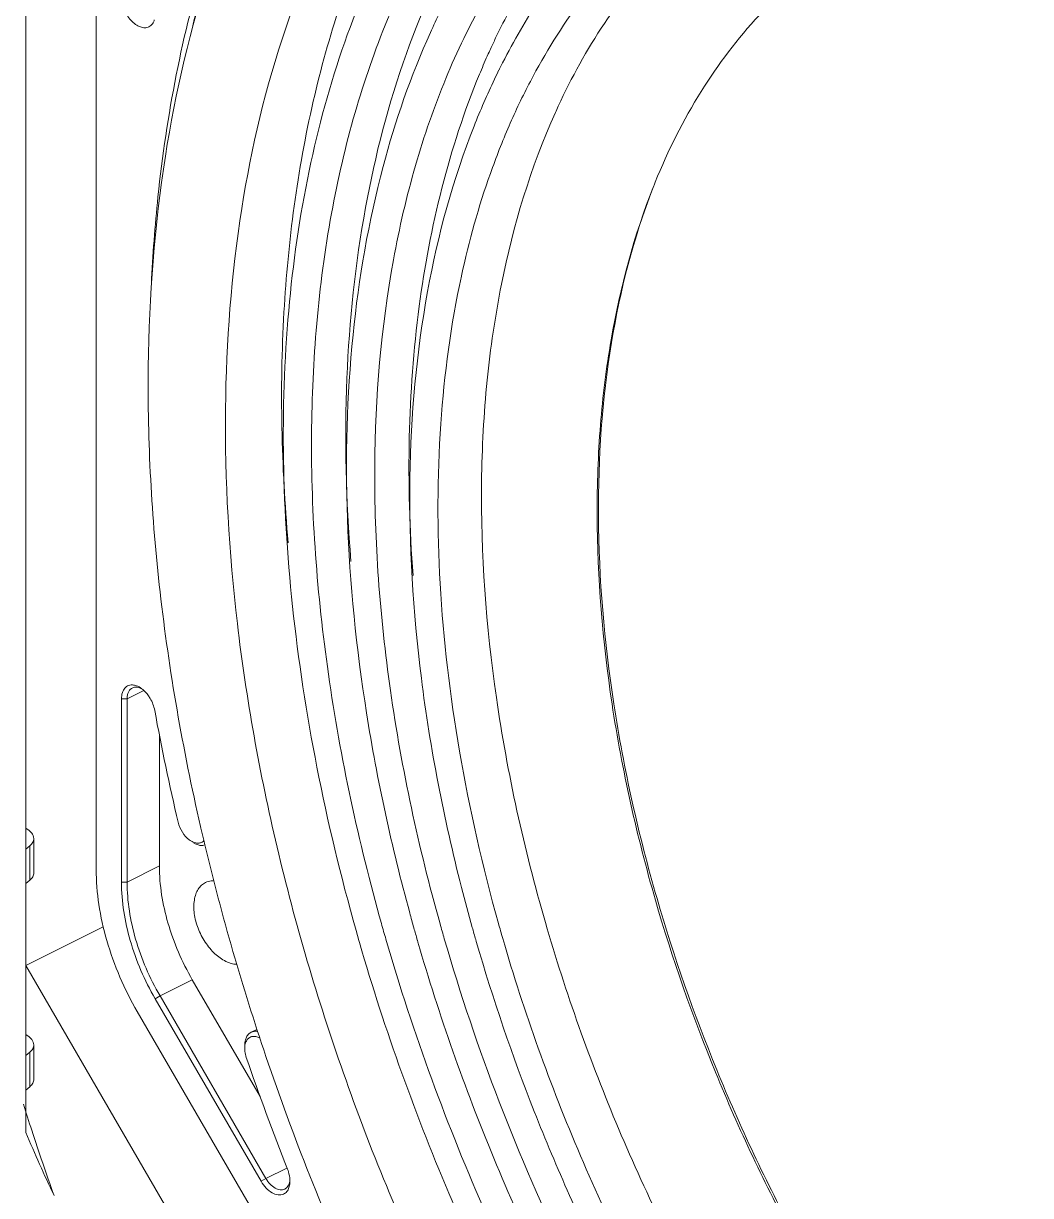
# Model space of a CAD drawing. Header units: millimetres. Extents: x 0 to 2524, y 0 to 1785.
# Drawn here: x 2078 to 2118.55, y 701.08 to 748.3 of the extents above; entities that cross this region are included whole.
import ezdxf

# ---------------------------------------------------------------- set-up
doc = ezdxf.new("R2010")
doc.units = ezdxf.units.MM
doc.header["$LTSCALE"] = 0.1
doc.layers.get('0').update_dxf_attribs({"lineweight": 13})

msp = doc.modelspace()

# ---------------------------------------------------------------- linework, layer by layer
for p, q in [((2080.926, 757.265), (2080.926, 714.218)), ((2078.097, 703.62), (2078.097, 750.327)), ((2097.222, 746.581), (2097.206, 746.549)), ((2097.238, 746.613), (2097.222, 746.581)), ((2096.397, 746.346), (2096.36, 746.256)), ((2097.206, 746.549), (2097.198, 746.534)), ((2095.635, 738.136), (2095.631, 738.119)), ((2081.944, 721.097), (2082.17, 721.097)), ((2081.944, 713.709), (2081.944, 721.097)), ((2082.17, 721.097), (2082.843, 721.434)), ((2082.17, 713.709), (2082.17, 721.097)), ((2083.471, 719.646), (2083.471, 714.36)), ((2085.127, 715.957), (2085.142, 715.889)), ((2078.413, 715.469), (2078.413, 714.083)), ((2078.097, 715.034), (2078.252, 715.169)), ((2078.252, 715.169), (2078.252, 713.783)), ((2082.17, 713.709), (2083.471, 714.36)), ((2078.097, 713.649), (2078.252, 713.783)), ((2081.944, 713.709), (2082.17, 713.709)), ((2085.661, 713.767), (2085.643, 713.767)), ((2078.097, 710.353), (2081.21, 711.909)), ((2091.506, 711.358), (2091.528, 711.28)), ((2093.858, 711.376), (2093.88, 711.297)), ((2096.209, 711.394), (2096.232, 711.315)), ((2078.097, 710.353), (2106.761, 660.915)), ((2083.496, 709.127), (2084.797, 709.778)), ((2084.797, 709.778), (2087.523, 705.076)), ((2083.302, 709.013), (2083.496, 709.127)), ((2087.568, 701.656), (2083.302, 709.013)), ((2087.761, 701.77), (2083.496, 709.127)), ((2082.582, 708.491), (2107.435, 665.626)), ((2087.166, 707.661), (2087.4, 707.778)), ((2078.413, 707.155), (2078.413, 705.769)), ((2078.097, 706.721), (2078.252, 706.855)), ((2078.252, 706.855), (2078.252, 705.469)), ((2078.097, 705.335), (2078.252, 705.469)), ((2087.761, 701.77), (2088.604, 702.192)), ((2087.568, 701.656), (2087.761, 701.77))]:
    msp.add_line(p, q)
for centre, radius, start, end in [((2129.94, 737.338), 46.418, 162.8808, 166.6034), ((2123.316, 735.151), 29.153, 154.3436, 155.3073), ((2124.263, 734.722), 30.193, 155.8348, 157.3565), ((2123.734, 734.959), 29.614, 155.3062, 155.8332), ((2121.932, 734.135), 27.667, 152.9554, 153.192), ((2122.415, 733.894), 28.208, 153.6158, 154.4643), ((2122.14, 734.03), 27.9, 153.3751, 153.6147), ((2123.537, 733.365), 29.448, 154.477, 158.475), ((2124.414, 733.462), 27.413, 155.1848, 155.7754), ((2128.005, 731.936), 26.515, 157.9024, 158.2637), ((2082.178, 720.731), 0.967, 53.096, 57.0579), ((2082.119, 720.653), 1.065, 49.7007, 53.1048), ((2174.702, 737.5), 92.964, 190.45568, 193.29627), ((2174.043, 736.361), 91.227, 192.96801, 193.24558), ((2174.395, 736.443), 91.589, 193.2455, 193.40226), ((2177.824, 737.293), 95.121, 193.42138, 198.77137), ((2166.944, 731.782), 73.614, 194.38115, 195.68067), ((2170.293, 733.406), 79.547, 195.25711, 195.70965), ((2172.946, 734.654), 83.649, 195.68524, 196.13462), ((2170.675, 733.514), 79.944, 195.70956, 196.07639), ((2170.095, 733.166), 78.232, 195.67304, 196.13463), ((2167.809, 732.021), 74.512, 195.67802, 196.07159), ((2167.232, 731.675), 72.804, 195.63866, 196.13467), ((2087.827, 707.007), 0.921, 180.014, 182.5496), ((2186.624, 740.797), 105.343, 198.91649, 201.52772), ((2173.977, 734.843), 100.584, 197.40144, 198.02986), ((2134.893, 727.424), 61.583, 202.73967, 205.32457), ((2175.152, 735.23), 101.82, 198.03224, 199.59516), ((2087.672, 701.664), 1.055, 0.0156, 2.692)]:
    msp.add_arc(centre, radius, start, end)
for points, knots in [([(2170.591, 707.542), (2169.59, 711.666), (2166.993, 719.865), (2161.585, 731.578), (2154.81, 742.466), (2146.943, 752.082), (2139.596, 758.845), (2133.441, 763.236), (2128.853, 765.925), (2124.253, 768.045), (2119.686, 769.573), (2115.2, 770.491), (2112.228, 770.693), (2110.781, 770.682)], [0, 0, 0, 0, 0.137607, 0.277944, 0.417372, 0.552334, 0.679695, 0.739807, 0.797234, 0.851884, 0.903775, 0.953051, 1, 1, 1, 1]), ([(2113.761, 763.743), (2112.606, 763.728), (2110.328, 763.542), (2107.023, 762.762), (2103.925, 761.492), (2101.066, 759.745), (2098.478, 757.539), (2096.185, 754.898), (2094.208, 751.852), (2092.563, 748.431), (2091.264, 744.666), (2089.979, 739.111), (2089.351, 731.497), (2090.079, 721.862), (2091.487, 715.337), (2092.413, 712.04)], [0, 0, 0, 0, 0.053504, 0.105511, 0.156753, 0.208022, 0.260107, 0.313733, 0.36951, 0.427905, 0.489232, 0.55366, 0.691729, 0.841285, 1, 1, 1, 1]), ([(2165.083, 712.354), (2164.061, 715.802), (2161.565, 722.61), (2156.651, 732.272), (2150.702, 741.165), (2143.939, 748.954), (2136.616, 755.35), (2130.114, 759.418), (2124.887, 761.706), (2121.103, 762.903), (2117.4, 763.611), (2114.952, 763.758), (2113.761, 763.743)], [0, 0, 0, 0, 0.140151, 0.281801, 0.421555, 0.556143, 0.682726, 0.799208, 0.853373, 0.904778, 0.953561, 1, 1, 1, 1]), ([(2114.745, 760.375), (2113.665, 760.362), (2111.534, 760.188), (2108.444, 759.459), (2105.546, 758.272), (2102.873, 756.638), (2100.452, 754.575), (2098.307, 752.107), (2096.458, 749.259), (2094.919, 746.06), (2093.704, 742.54), (2092.501, 737.346), (2091.912, 730.226), (2092.591, 721.217), (2093.906, 715.116), (2094.772, 712.032)], [0, 0, 0, 0, 0.053508, 0.10552, 0.156765, 0.208037, 0.260124, 0.313751, 0.369528, 0.427922, 0.489246, 0.553673, 0.691735, 0.841287, 1, 1, 1, 1]), ([(2162.538, 712.977), (2161.561, 716.17), (2159.195, 722.467), (2154.579, 731.394), (2149.021, 739.598), (2142.725, 746.774), (2135.925, 752.66), (2129.897, 756.4), (2125.054, 758.503), (2121.55, 759.603), (2118.121, 760.254), (2115.855, 760.389), (2114.752, 760.375)], [0, 0, 0, 0, 0.140524, 0.282321, 0.422059, 0.556531, 0.682962, 0.799313, 0.85343, 0.904802, 0.953569, 1, 1, 1, 1]), ([(2144.01, 655.815), (2141.812, 655.799), (2137.215, 656.33), (2130.365, 658.586), (2123.478, 662.245), (2116.729, 667.204), (2110.288, 673.33), (2104.321, 680.461), (2098.985, 688.409), (2094.422, 696.963), (2090.751, 705.895), (2088.072, 714.969), (2086.454, 723.945), (2085.943, 732.588), (2086.555, 740.673), (2088.281, 747.991), (2090.675, 753.397), (2093.118, 757.093), (2094.496, 758.723), (2095.221, 759.478)], [0, 0, 0, 0, 0.049474, 0.103146, 0.161442, 0.224254, 0.291058, 0.36102, 0.433096, 0.506111, 0.578836, 0.650056, 0.71865, 0.783661, 0.844389, 0.90049, 0.952095, 0.976449, 1, 1, 1, 1]), ([(2088.656, 727.383), (2088.384, 730.467), (2088.246, 736.444), (2089.201, 743.715), (2090.669, 749.002), (2092.067, 752.589), (2093.776, 755.853), (2095.14, 757.834), (2095.868, 758.755)], [0, 0, 0, 0, 0.282122, 0.542833, 0.664901, 0.781505, 0.893008, 1, 1, 1, 1]), ([(2161.423, 712.515), (2160.163, 716.741), (2157.713, 722.946), (2153.498, 730.714), (2149.893, 736.223), (2145.92, 741.299), (2141.646, 745.853), (2137.147, 749.806), (2132.5, 753.087), (2127.784, 755.639), (2123.078, 757.415), (2118.462, 758.378), (2114.014, 758.502), (2109.818, 757.774), (2105.961, 756.198), (2102.53, 753.807), (2100.615, 751.751), (2099.751, 750.63)], [0, 0, 0, 0, 0.152101, 0.228754, 0.304632, 0.378914, 0.450842, 0.519759, 0.585146, 0.646671, 0.704235, 0.758032, 0.808594, 0.856809, 0.903876, 0.951161, 1, 1, 1, 1]), ([(2115.727, 757.008), (2114.518, 756.993), (2112.133, 756.765), (2108.709, 755.782), (2105.565, 754.178), (2102.754, 751.978), (2100.318, 749.221), (2098.648, 746.532), (2097.521, 744.165), (2096.507, 741.577), (2095.938, 739.533), (2095.635, 738.136)], [0, 0, 0, 0, 0.121169, 0.238632, 0.354886, 0.472571, 0.59416, 0.721698, 0.788226, 0.856743, 1, 1, 1, 1]), ([(2158.473, 717.914), (2157.429, 720.63), (2155.038, 725.941), (2150.644, 733.407), (2145.56, 740.181), (2139.948, 746.049), (2133.989, 750.822), (2128.77, 753.831), (2124.6, 755.515), (2120.677, 756.66), (2117.676, 757.032), (2115.734, 757.008)], [0, 0, 0, 0, 0.143024, 0.285677, 0.425065, 0.558514, 0.683773, 0.799263, 0.85317, 0.904512, 1, 1, 1, 1]), ([(2095.53, 756.226), (2094.557, 754.96), (2092.79, 752.169), (2090.782, 747.489), (2089.367, 742.285), (2088.561, 736.634), (2088.369, 730.62), (2088.79, 724.328), (2089.817, 717.851), (2090.88, 713.528), (2091.506, 711.358)], [0, 0, 0, 0, 0.102816, 0.211494, 0.326827, 0.449117, 0.57823, 0.713651, 0.854597, 1, 1, 1, 1]), ([(2109.193, 755.23), (2108.162, 754.74), (2106.168, 753.548), (2103.53, 751.194), (2101.269, 748.309), (2100.066, 746.123), (2099.532, 744.967)], [0, 0, 0, 0, 0.238377, 0.481487, 0.734102, 1, 1, 1, 1]), ([(2129.003, 752.331), (2127.665, 752.841), (2124.999, 753.648), (2120.974, 754.162), (2117.133, 753.917), (2113.554, 752.907), (2110.317, 751.148), (2107.495, 748.68), (2105.143, 745.563), (2103.951, 743.177), (2103.437, 741.911)], [0, 0, 0, 0, 0.138488, 0.268015, 0.390351, 0.508154, 0.624736, 0.743595, 0.867882, 1, 1, 1, 1]), ([(2095.918, 752.476), (2094.913, 750.772), (2093.193, 746.998), (2091.58, 740.755), (2090.861, 733.864), (2090.983, 729.085), (2091.183, 726.631)], [0, 0, 0, 0, 0.222723, 0.463437, 0.72286, 1, 1, 1, 1]), ([(2083.148, 737.804), (2083.204, 738.976), (2083.537, 743.444), (2084.383, 747.883), (2085.359, 751.042)], [0, 0, 0, 0, 0.262013, 1, 1, 1, 1]), ([(2085.542, 750.607), (2084.713, 748.118), (2083.471, 742.773), (2082.828, 734.284), (2083.337, 725.217), (2084.412, 719.071), (2085.127, 715.957)], [0, 0, 0, 0, 0.224551, 0.467166, 0.726532, 1, 1, 1, 1]), ([(2098.595, 750.586), (2098.454, 750.363), (2097.892, 749.45), (2097.387, 748.502), (2097.037, 747.774)], [0, 0, 0, 0, 0.246038, 1, 1, 1, 1]), ([(2099.356, 750.101), (2099.165, 749.838), (2098.41, 748.751), (2097.743, 747.604), (2097.29, 746.715)], [0, 0, 0, 0, 0.245596, 1, 1, 1, 1]), ([(2095.182, 749.573), (2094.898, 749.035), (2093.796, 746.772), (2092.968, 744.379), (2092.479, 742.535)], [0, 0, 0, 0, 0.241692, 1, 1, 1, 1]), ([(2083.051, 748.169), (2083.001, 748.144), (2082.881, 748.117), (2082.691, 748.156), (2082.5, 748.261), (2082.254, 748.483), (2082.026, 748.853), (2081.944, 749.198), (2081.944, 749.368)], [0, 0, 0, 0, 0.090728, 0.191789, 0.308198, 0.439397, 0.725653, 1, 1, 1, 1]), ([(2083.266, 748.442), (2083.259, 748.419), (2083.228, 748.338), (2083.177, 748.264), (2083.13, 748.222)], [0, 0, 0, 0, 0.26905, 1, 1, 1, 1]), ([(2096.36, 746.256), (2095.13, 743.281), (2093.936, 738.369), (2093.439, 731.546), (2093.546, 727.92), (2093.685, 726.069)], [0, 0, 0, 0, 0.470721, 0.728494, 1, 1, 1, 1]), ([(2099.415, 744.71), (2098.424, 742.509), (2097.339, 738.909), (2096.603, 733.874), (2096.305, 728.299), (2096.854, 720.927), (2098.153, 715.055), (2099.012, 712.087)], [0, 0, 0, 0, 0.217902, 0.335634, 0.459027, 0.721129, 1, 1, 1, 1]), ([(2096.143, 744.17), (2095.295, 742.025), (2094.023, 737.342), (2093.36, 729.823), (2093.858, 721.742), (2094.926, 716.268), (2095.636, 713.498)], [0, 0, 0, 0, 0.222241, 0.464142, 0.724452, 1, 1, 1, 1]), ([(2092.479, 742.535), (2091.891, 740.315), (2091.077, 735.597), (2090.888, 728.193), (2091.681, 720.379), (2092.827, 715.123), (2093.55, 712.473)], [0, 0, 0, 0, 0.226687, 0.470223, 0.728931, 1, 1, 1, 1]), ([(2103.375, 741.756), (2102.581, 739.765), (2101.727, 736.55), (2101.178, 732.081), (2101, 727.171), (2101.543, 720.714), (2102.695, 715.574), (2103.446, 712.979)], [0, 0, 0, 0, 0.219768, 0.337989, 0.461526, 0.722923, 1, 1, 1, 1]), ([(2103.508, 713.05), (2102.764, 715.623), (2101.617, 720.719), (2100.965, 728.264), (2101.439, 735.279), (2102.561, 739.647), (2103.329, 741.636)], [0, 0, 0, 0, 0.276677, 0.537948, 0.7797, 1, 1, 1, 1]), ([(2095.631, 738.119), (2095.207, 736.163), (2094.653, 732.038), (2094.654, 725.61), (2095.452, 718.862), (2096.485, 714.331), (2097.124, 712.049)], [0, 0, 0, 0, 0.227886, 0.471914, 0.730223, 1, 1, 1, 1]), ([(2081.944, 721.097), (2081.944, 721.18), (2081.962, 721.335), (2082.062, 721.534), (2082.233, 721.653), (2082.368, 721.66), (2082.433, 721.651)], [0, 0, 0, 0, 0.293252, 0.542949, 0.766924, 1, 1, 1, 1]), ([(2082.378, 721.53), (2082.408, 721.545), (2082.475, 721.565), (2082.628, 721.562), (2082.739, 721.511), (2082.808, 721.466)], [0, 0, 0, 0, 0.221419, 0.456855, 1, 1, 1, 1]), ([(2082.433, 721.651), (2082.455, 721.648), (2082.551, 721.628), (2082.641, 721.584), (2082.704, 721.543)], [0, 0, 0, 0, 0.231999, 1, 1, 1, 1]), ([(2082.17, 721.097), (2082.17, 721.146), (2082.178, 721.239), (2082.217, 721.365), (2082.284, 721.467), (2082.345, 721.514), (2082.378, 721.53)], [0, 0, 0, 0, 0.289742, 0.549586, 0.782846, 1, 1, 1, 1]), ([(2082.808, 721.465), (2082.826, 721.45), (2082.898, 721.384), (2082.963, 721.31), (2083.007, 721.251)], [0, 0, 0, 0, 0.241361, 1, 1, 1, 1]), ([(2083.007, 721.251), (2083.041, 721.205), (2083.166, 721.015), (2083.25, 720.797), (2083.281, 720.629)], [0, 0, 0, 0, 0.251554, 1, 1, 1, 1]), ([(2078.413, 715.469), (2078.413, 715.546), (2078.337, 715.72), (2078.19, 715.824), (2078.103, 715.871)], [0, 0, 0, 0, 0.436964, 1, 1, 1, 1]), ([(2084.23, 716.12), (2084.263, 715.978), (2084.376, 715.713), (2084.565, 715.493), (2084.675, 715.411)], [0, 0, 0, 0, 0.512952, 1, 1, 1, 1]), ([(2078.252, 715.169), (2078.3, 715.21), (2078.379, 715.298), (2078.413, 715.415), (2078.413, 715.469)], [0, 0, 0, 0, 0.538961, 1, 1, 1, 1]), ([(2084.675, 715.411), (2084.696, 715.395), (2084.775, 715.341), (2084.864, 715.302), (2084.932, 715.287)], [0, 0, 0, 0, 0.270678, 1, 1, 1, 1]), ([(2084.854, 715.284), (2084.872, 715.273), (2084.941, 715.235), (2085.017, 715.207), (2085.074, 715.195)], [0, 0, 0, 0, 0.265359, 1, 1, 1, 1]), ([(2084.932, 715.287), (2084.977, 715.278), (2085.067, 715.272), (2085.154, 715.302), (2085.19, 715.324)], [0, 0, 0, 0, 0.518515, 1, 1, 1, 1]), ([(2085.074, 715.195), (2085.094, 715.191), (2085.172, 715.18), (2085.252, 715.188), (2085.306, 715.206)], [0, 0, 0, 0, 0.264847, 1, 1, 1, 1]), ([(2078.413, 714.083), (2078.413, 714.03), (2078.379, 713.913), (2078.3, 713.824), (2078.252, 713.783)], [0, 0, 0, 0, 0.461039, 1, 1, 1, 1]), ([(2080.926, 714.218), (2080.926, 713.748), (2081.006, 712.779), (2081.444, 710.817), (2082.062, 709.389), (2082.582, 708.491)], [0, 0, 0, 0, 0.23431, 0.48283, 1, 1, 1, 1]), ([(2083.471, 714.36), (2083.471, 713.587), (2083.738, 711.982), (2084.38, 710.496), (2084.797, 709.778)], [0, 0, 0, 0, 0.48222, 1, 1, 1, 1]), ([(2083.302, 709.013), (2082.876, 709.749), (2082.217, 711.272), (2081.944, 712.917), (2081.944, 713.709)], [0, 0, 0, 0, 0.51778, 1, 1, 1, 1]), ([(2083.496, 709.127), (2083.079, 709.845), (2082.437, 711.331), (2082.17, 712.936), (2082.17, 713.709)], [0, 0, 0, 0, 0.51778, 1, 1, 1, 1]), ([(2085.326, 713.693), (2085.267, 713.664), (2085.156, 713.587), (2085.024, 713.424), (2084.928, 713.22), (2084.848, 712.891), (2084.856, 712.417), (2085.012, 711.837), (2085.295, 711.284), (2085.675, 710.823), (2086.108, 710.503), (2086.436, 710.404), (2086.588, 710.4)], [0, 0, 0, 0, 0.045989, 0.09422, 0.1464, 0.203457, 0.332011, 0.47555, 0.624191, 0.766616, 0.893269, 1, 1, 1, 1]), ([(2085.643, 713.767), (2085.615, 713.767), (2085.506, 713.761), (2085.398, 713.73), (2085.326, 713.693)], [0, 0, 0, 0, 0.258055, 1, 1, 1, 1]), ([(2137.585, 673.185), (2135.789, 673.689), (2132.146, 675.129), (2126.93, 678.274), (2121.867, 682.401), (2117.099, 687.392), (2112.755, 693.11), (2108.957, 699.393), (2105.81, 706.066), (2104.185, 710.708), (2103.508, 713.05)], [0, 0, 0, 0, 0.102795, 0.214486, 0.334547, 0.461687, 0.594075, 0.72952, 0.865637, 1, 1, 1, 1]), ([(2137.673, 673.159), (2135.874, 673.646), (2132.22, 675.057), (2126.984, 678.171), (2121.899, 682.28), (2117.106, 687.265), (2112.739, 692.987), (2108.92, 699.282), (2105.757, 705.973), (2104.126, 710.629), (2103.446, 712.979)], [0, 0, 0, 0, 0.102526, 0.214015, 0.333968, 0.461101, 0.59357, 0.729159, 0.865456, 1, 1, 1, 1]), ([(2116.146, 681.736), (2114.188, 683.815), (2110.486, 688.307), (2105.735, 695.709), (2101.82, 703.678), (2099.829, 709.264), (2099.012, 712.087)], [0, 0, 0, 0, 0.24375, 0.495252, 0.749174, 1, 1, 1, 1]), ([(2091.528, 711.28), (2092.553, 707.737), (2095.074, 700.736), (2100.072, 690.793), (2106.154, 681.629), (2113.096, 673.586), (2120.646, 666.964), (2127.379, 662.738), (2132.819, 660.35), (2136.785, 659.092), (2140.688, 658.342), (2143.277, 658.186), (2144.54, 658.201)], [0, 0, 0, 0, 0.139031, 0.279659, 0.418571, 0.552586, 0.67899, 0.795861, 0.850505, 0.902615, 0.952353, 1, 1, 1, 1]), ([(2149.435, 660.265), (2148.21, 659.964), (2145.655, 659.566), (2141.694, 659.593), (2137.592, 660.228), (2133.399, 661.46), (2129.16, 663.273), (2124.923, 665.644), (2120.736, 668.546), (2115.186, 673.157), (2108.694, 680.048), (2101.958, 689.592), (2096.437, 700.128), (2093.691, 707.613), (2092.593, 711.409)], [0, 0, 0, 0, 0.045661, 0.093107, 0.142907, 0.195454, 0.250962, 0.309491, 0.370958, 0.435168, 0.570471, 0.712351, 0.856915, 1, 1, 1, 1]), ([(2093.88, 711.297), (2094.735, 708.341), (2096.798, 702.485), (2100.816, 694.089), (2105.677, 686.218), (2111.237, 679.108), (2116.393, 673.917), (2120.731, 670.348), (2125.012, 667.307), (2130.445, 664.296), (2135.071, 662.728), (2137.34, 662.231)], [0, 0, 0, 0, 0.135162, 0.272019, 0.408011, 0.540618, 0.667576, 0.728379, 0.787138, 0.898001, 1, 1, 1, 1]), ([(2159.39, 671.084), (2158.485, 669.908), (2156.477, 667.755), (2152.875, 665.254), (2148.824, 663.615), (2144.419, 662.871), (2139.75, 663.026), (2134.906, 664.065), (2129.971, 665.959), (2125.029, 668.67), (2120.163, 672.148), (2115.459, 676.329), (2110.997, 681.141), (2106.856, 686.496), (2103.11, 692.301), (2098.747, 700.471), (2096.227, 706.991), (2094.944, 711.426)], [0, 0, 0, 0, 0.048775, 0.095997, 0.143015, 0.191212, 0.241791, 0.295643, 0.353293, 0.414923, 0.480424, 0.549448, 0.621461, 0.695791, 0.771667, 0.848256, 1, 1, 1, 1]), ([(2096.232, 711.315), (2096.902, 708.998), (2098.476, 704.397), (2101.461, 697.728), (2105.032, 691.357), (2107.784, 687.352), (2109.243, 685.434)], [0, 0, 0, 0, 0.248449, 0.500161, 0.751789, 1, 1, 1, 1]), ([(2141.597, 666.341), (2140.543, 666.356), (2138.384, 666.539), (2135.132, 667.235), (2131.824, 668.35), (2127.28, 670.427), (2121.656, 674.049), (2115.346, 679.676), (2109.542, 686.479), (2104.455, 694.208), (2100.272, 702.578), (2098.158, 708.465), (2097.296, 711.443)], [0, 0, 0, 0, 0.047274, 0.096795, 0.148814, 0.20346, 0.320499, 0.44713, 0.581328, 0.72034, 0.860998, 1, 1, 1, 1]), ([(2078.413, 707.155), (2078.413, 707.232), (2078.337, 707.406), (2078.19, 707.51), (2078.103, 707.558)], [0, 0, 0, 0, 0.436964, 1, 1, 1, 1]), ([(2086.961, 707.426), (2086.951, 707.404), (2086.918, 707.305), (2086.906, 707.2), (2086.906, 707.12)], [0, 0, 0, 0, 0.232596, 1, 1, 1, 1]), ([(2087.11, 707.453), (2087.072, 707.432), (2087.002, 707.37), (2086.96, 707.288), (2086.944, 707.243)], [0, 0, 0, 0, 0.476294, 1, 1, 1, 1]), ([(2087.166, 707.661), (2087.121, 707.638), (2087.036, 707.57), (2086.982, 707.477), (2086.961, 707.426)], [0, 0, 0, 0, 0.47866, 1, 1, 1, 1]), ([(2087.323, 707.493), (2087.304, 707.495), (2087.231, 707.499), (2087.157, 707.48), (2087.11, 707.453)], [0, 0, 0, 0, 0.263677, 1, 1, 1, 1]), ([(2087.427, 707.695), (2087.382, 707.702), (2087.291, 707.706), (2087.204, 707.68), (2087.166, 707.661)], [0, 0, 0, 0, 0.51612, 1, 1, 1, 1]), ([(2087.513, 707.431), (2087.498, 707.439), (2087.437, 707.468), (2087.372, 707.487), (2087.323, 707.493)], [0, 0, 0, 0, 0.266205, 1, 1, 1, 1]), ([(2078.252, 706.855), (2078.3, 706.896), (2078.379, 706.985), (2078.413, 707.102), (2078.413, 707.155)], [0, 0, 0, 0, 0.538961, 1, 1, 1, 1]), ([(2086.944, 707.243), (2086.937, 707.225), (2086.914, 707.149), (2086.906, 707.068), (2086.906, 707.007)], [0, 0, 0, 0, 0.234289, 1, 1, 1, 1]), ([(2086.907, 706.966), (2086.908, 706.94), (2086.918, 706.831), (2086.943, 706.725), (2086.97, 706.646)], [0, 0, 0, 0, 0.23952, 1, 1, 1, 1]), ([(2087.762, 706.684), (2088.858, 703.449), (2091.393, 697.069), (2096.108, 687.947), (2101.647, 679.426), (2105.874, 674.195), (2108.096, 671.741)], [0, 0, 0, 0, 0.251845, 0.505201, 0.755919, 1, 1, 1, 1]), ([(2078.413, 705.769), (2078.413, 705.716), (2078.379, 705.599), (2078.3, 705.51), (2078.252, 705.469)], [0, 0, 0, 0, 0.461039, 1, 1, 1, 1]), ([(2088.519, 701.345), (2088.464, 701.317), (2088.324, 701.298), (2088.114, 701.379), (2087.917, 701.541), (2087.809, 701.688), (2087.761, 701.77)], [0, 0, 0, 0, 0.195341, 0.424851, 0.697269, 1, 1, 1, 1]), ([(2088.63, 702.142), (2088.644, 702.106), (2088.692, 701.968), (2088.721, 701.822), (2088.726, 701.714)], [0, 0, 0, 0, 0.260163, 1, 1, 1, 1]), ([(2088.725, 701.726), (2088.724, 701.701), (2088.713, 701.61), (2088.684, 701.52), (2088.648, 701.464)], [0, 0, 0, 0, 0.272834, 1, 1, 1, 1]), ([(2088.466, 701.14), (2088.4, 701.109), (2088.232, 701.091), (2087.985, 701.19), (2087.752, 701.384), (2087.624, 701.559), (2087.568, 701.656)], [0, 0, 0, 0, 0.195708, 0.425943, 0.698221, 1, 1, 1, 1]), ([(2088.687, 701.404), (2088.667, 701.346), (2088.612, 701.239), (2088.517, 701.163), (2088.466, 701.14)], [0, 0, 0, 0, 0.525371, 1, 1, 1, 1]), ([(2088.648, 701.464), (2088.64, 701.451), (2088.605, 701.403), (2088.558, 701.364), (2088.519, 701.345)], [0, 0, 0, 0, 0.261305, 1, 1, 1, 1]), ([(2088.727, 701.664), (2088.727, 701.641), (2088.724, 701.553), (2088.708, 701.465), (2088.687, 701.404)], [0, 0, 0, 0, 0.265747, 1, 1, 1, 1])]:
    msp.add_open_spline(points, degree=3, knots=knots)
for points in [[(2083.13, 748.222), (2083.106, 748.201), (2083.079, 748.183), (2083.051, 748.169)], [(2085.19, 715.324), (2085.217, 715.34), (2085.242, 715.36), (2085.264, 715.384)]]:
    msp.add_open_spline(points, degree=3)

doc.saveas('drawing.dxf')
